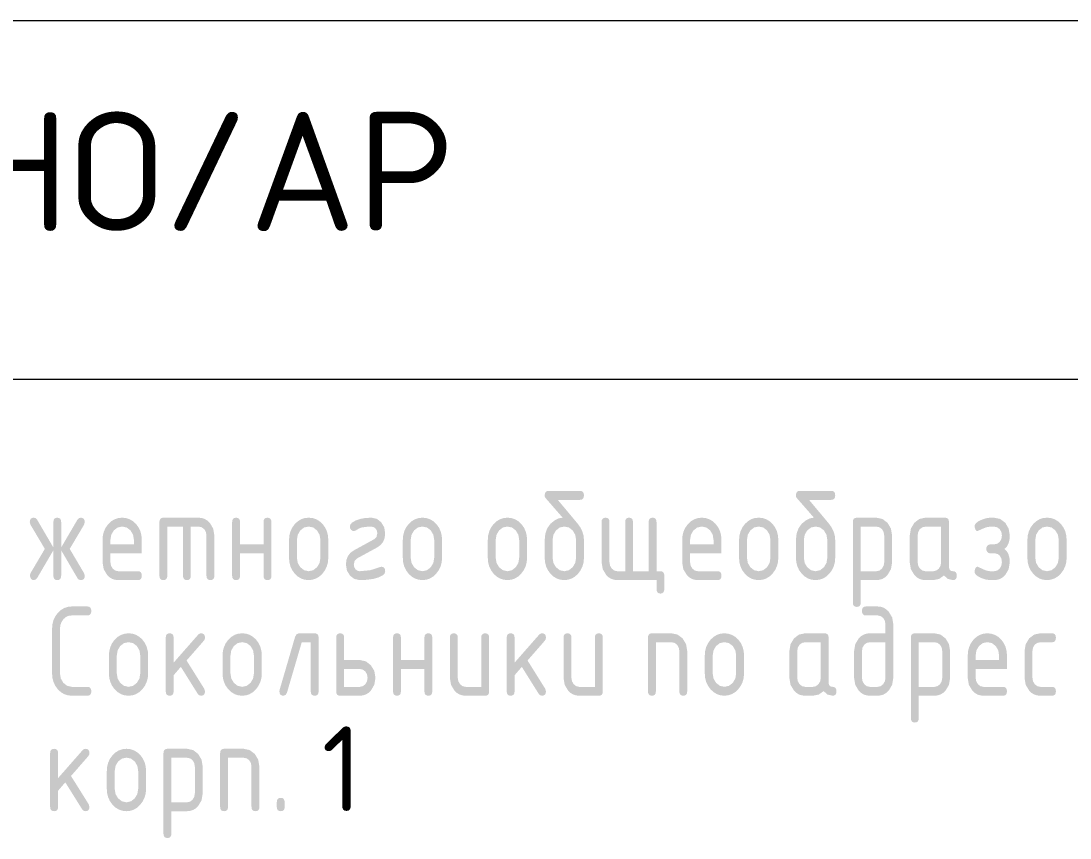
# Model space of a CAD drawing. Header units: millimetres. Extents: x 0 to 1189, y 0 to 841.
# Drawn here: x 1131.4 to 1160.74, y 37.12 to 59.98 of the extents above; entities that cross this region are included whole.
import ezdxf

# ---------------------------------------------------------------- set-up
doc = ezdxf.new("R2010")
doc.units = ezdxf.units.MM

msp = doc.modelspace()

# ---------------------------------------------------------------- hatches: boundary and pattern name
h = msp.add_hatch(color=7)
h.paths.add_polyline_path([(1147.142519, 45.456564), (1147.142519, 44.957163), (1147.132227, 44.833234), (1147.101523, 44.718556), (1147.050664, 44.613075), (1146.979911, 44.516742), (1146.896746, 44.437014), (1146.804073, 44.380385), (1146.702718, 44.346597), (1146.593509, 44.335392), (1146.483085, 44.346597), (1146.381498, 44.380385), (1146.288489, 44.437014), (1146.2038, 44.516742), (1146.133795, 44.613075), (1146.084048, 44.718556), (1146.054351, 44.833234), (1146.044499, 44.957163), (1146.044499, 45.459871), (1146.062292, 45.634064), (1146.115743, 45.78433), (1146.204954, 45.910309), (1146.330028, 46.011638), (1146.442407, 46.065037), (1146.547758, 46.081642), (1146.065996, 46.633409), (1146.049666, 46.66221), (1146.044499, 46.70672), (1146.051423, 46.761704), (1146.072197, 46.800978), (1146.10682, 46.824543), (1146.155293, 46.832397), (1147.035032, 46.832397), (1147.081825, 46.824543), (1147.115441, 46.800978), (1147.135724, 46.761704), (1147.142519, 46.70672), (1147.135724, 46.651737), (1147.115441, 46.612462), (1147.081825, 46.588898), (1147.035032, 46.581043), (1146.409954, 46.581043), (1146.961721, 45.921239), (1147.040433, 45.811736), (1147.096975, 45.697996), (1147.13109, 45.579709)])
h.paths.add_polyline_path([(1146.922033, 44.96047), (1146.922033, 45.459871), (1146.898813, 45.603256), (1146.827224, 45.725557), (1146.720495, 45.807068), (1146.593509, 45.833595), (1146.466798, 45.807068), (1146.360345, 45.725557), (1146.288756, 45.603256), (1146.265536, 45.459871), (1146.265536, 44.96047), (1146.288756, 44.814674), (1146.360345, 44.695336), (1146.466798, 44.611896), (1146.593509, 44.583439), (1146.720495, 44.611896), (1146.827224, 44.695336), (1146.898813, 44.816121)])
h = msp.add_hatch(color=7)
h.paths.add_polyline_path([(1154.169959, 45.456564), (1154.169959, 44.957163), (1154.159667, 44.833234), (1154.128963, 44.718556), (1154.078105, 44.613075), (1154.007351, 44.516742), (1153.924186, 44.437014), (1153.831513, 44.380385), (1153.730159, 44.346597), (1153.620949, 44.335392), (1153.510525, 44.346597), (1153.408938, 44.380385), (1153.315929, 44.437014), (1153.23124, 44.516742), (1153.161235, 44.613075), (1153.111488, 44.718556), (1153.081792, 44.833234), (1153.071939, 44.957163), (1153.071939, 45.459871), (1153.089732, 45.634064), (1153.143183, 45.78433), (1153.232394, 45.910309), (1153.357468, 46.011638), (1153.469847, 46.065037), (1153.575198, 46.081642), (1153.093436, 46.633409), (1153.077106, 46.66221), (1153.071939, 46.70672), (1153.078863, 46.761704), (1153.099637, 46.800978), (1153.13426, 46.824543), (1153.182733, 46.832397), (1154.062472, 46.832397), (1154.109265, 46.824543), (1154.142881, 46.800978), (1154.163164, 46.761704), (1154.169959, 46.70672), (1154.163164, 46.651737), (1154.142881, 46.612462), (1154.109265, 46.588898), (1154.062472, 46.581043), (1153.437394, 46.581043), (1153.989161, 45.921239), (1154.067873, 45.811736), (1154.124415, 45.697996), (1154.15853, 45.579709)])
h.paths.add_polyline_path([(1153.949473, 44.96047), (1153.949473, 45.459871), (1153.926253, 45.603256), (1153.854664, 45.725557), (1153.747935, 45.807068), (1153.620949, 45.833595), (1153.494238, 45.807068), (1153.387785, 45.725557), (1153.316196, 45.603256), (1153.292976, 45.459871), (1153.292976, 44.96047), (1153.316196, 44.814674), (1153.387785, 44.695336), (1153.494238, 44.611896), (1153.620949, 44.583439), (1153.747935, 44.611896), (1153.854664, 44.695336), (1153.926253, 44.816121)])
h = msp.add_hatch(color=7)
h.dxf.hatch_style = 2
h.paths.add_polyline_path([(1132.3034, 45.169932), (1131.845891, 44.387758), (1131.807168, 44.348552), (1131.754389, 44.335392), (1131.712359, 44.34366), (1131.677771, 44.370119), (1131.643595, 44.457762), (1131.662336, 44.527215), (1132.064172, 45.208517), (1131.662336, 45.885961), (1131.643595, 45.959272), (1131.65052, 46.012344), (1131.671294, 46.050636), (1131.705917, 46.073839), (1131.754389, 46.081642), (1131.807168, 46.068482), (1131.845891, 46.029277), (1132.3034, 45.247102), (1132.3034, 45.959272), (1132.310195, 46.012344), (1132.330478, 46.050636), (1132.364094, 46.073839), (1132.410887, 46.081642), (1132.459041, 46.073839), (1132.4935, 46.050636), (1132.514214, 46.012344), (1132.52113, 45.959272), (1132.52113, 45.247102), (1132.978087, 46.029277), (1133.017293, 46.068482), (1133.07014, 46.081642), (1133.118294, 46.073839), (1133.152754, 46.050636), (1133.173467, 46.012344), (1133.180383, 45.959272), (1133.162193, 45.885961), (1132.760357, 45.208517), (1133.162193, 44.527215), (1133.180383, 44.457762), (1133.173467, 44.403295), (1133.152754, 44.365158), (1133.118294, 44.34273), (1133.07014, 44.335392), (1133.017293, 44.348552), (1132.978087, 44.387758), (1132.52113, 45.169932), (1132.52113, 44.457762), (1132.514214, 44.403295), (1132.4935, 44.365158), (1132.459041, 44.34273), (1132.410887, 44.335392), (1132.364094, 44.34273), (1132.330478, 44.365158), (1132.310195, 44.403295), (1132.3034, 44.457762)])
h = msp.add_hatch(color=7)
h.paths.add_polyline_path([(1134.226775, 45.833595), (1134.100064, 45.807068), (1133.993611, 45.725557), (1133.922021, 45.604496), (1133.898802, 45.459871), (1133.898802, 45.334194), (1134.555299, 45.334194), (1134.555299, 45.459871), (1134.532079, 45.604496), (1134.46049, 45.725557), (1134.353761, 45.807068)])
h.paths.add_polyline_path([(1133.898802, 45.08284), (1133.898802, 44.834793), (1133.914718, 44.739157), (1133.963294, 44.656751), (1134.034332, 44.601698), (1134.116532, 44.583439), (1134.665542, 44.583439), (1134.713928, 44.575584), (1134.748362, 44.55202), (1134.768947, 44.512746), (1134.775785, 44.457762), (1134.768947, 44.403295), (1134.748362, 44.365158), (1134.713928, 44.34273), (1134.665542, 44.335392), (1134.116532, 44.335392), (1134.027898, 44.343988), (1133.946551, 44.370257), (1133.872748, 44.414922), (1133.806749, 44.478708), (1133.71001, 44.639594), (1133.677764, 44.834793), (1133.677764, 45.456564), (1133.687617, 45.582405), (1133.717314, 45.698065), (1133.767061, 45.803907), (1133.837065, 45.900292), (1133.921754, 45.98002), (1134.014763, 46.036649), (1134.116351, 46.070437), (1134.226775, 46.081642), (1134.337431, 46.070489), (1134.438992, 46.037063), (1134.531872, 45.981416), (1134.616484, 45.9036), (1134.686721, 45.807214), (1134.736442, 45.701373), (1134.76601, 45.585712), (1134.775785, 45.459871), (1134.775785, 45.08284)])
h = msp.add_hatch(color=7)
h.dxf.hatch_style = 2
h.paths.add_polyline_path([(1135.379653, 46.081642), (1136.366879, 46.081642), (1136.455367, 46.072504), (1136.536102, 46.045331), (1136.60981, 46.000484), (1136.677214, 45.938326), (1136.773469, 45.775993), (1136.805647, 45.582241), (1136.805647, 44.457762), (1136.798731, 44.403295), (1136.778017, 44.365158), (1136.743557, 44.34273), (1136.695404, 44.335392), (1136.647017, 44.34273), (1136.612584, 44.365158), (1136.591999, 44.403295), (1136.585161, 44.457762), (1136.585161, 45.582241), (1136.569382, 45.679117), (1136.523424, 45.760284), (1136.452387, 45.813683), (1136.366879, 45.830288), (1136.146393, 45.830288), (1136.146393, 44.457762), (1136.139477, 44.403295), (1136.118764, 44.365158), (1136.084304, 44.34273), (1136.03615, 44.335392), (1135.989357, 44.34273), (1135.955742, 44.365158), (1135.935459, 44.403295), (1135.928663, 44.457762), (1135.928663, 45.830288), (1135.489896, 45.830288), (1135.489896, 44.457762), (1135.48298, 44.403295), (1135.462266, 44.365158), (1135.427807, 44.34273), (1135.379653, 44.335392), (1135.33118, 44.34273), (1135.296557, 44.365158), (1135.275783, 44.403295), (1135.268858, 44.457762), (1135.268858, 45.959272), (1135.275783, 46.012344), (1135.296557, 46.050636), (1135.33118, 46.073839)])
h = msp.add_hatch(color=7)
h.dxf.hatch_style = 2
h.paths.add_polyline_path([(1137.524065, 45.08284), (1137.524065, 44.457762), (1137.517149, 44.403295), (1137.496435, 44.365158), (1137.461976, 44.34273), (1137.413822, 44.335392), (1137.365349, 44.34273), (1137.330726, 44.365158), (1137.309952, 44.403295), (1137.303027, 44.457762), (1137.303027, 45.959272), (1137.309952, 46.012344), (1137.330726, 46.050636), (1137.365349, 46.073839), (1137.413822, 46.081642), (1137.461976, 46.073839), (1137.496435, 46.050636), (1137.517149, 46.012344), (1137.524065, 45.959272), (1137.524065, 45.334194), (1138.180562, 45.334194), (1138.180562, 45.959272), (1138.187478, 46.012344), (1138.208192, 46.050636), (1138.242651, 46.073839), (1138.290805, 46.081642), (1138.339192, 46.073839), (1138.373625, 46.050636), (1138.39421, 46.012344), (1138.401048, 45.959272), (1138.401048, 44.457762), (1138.39421, 44.403295), (1138.373625, 44.365158), (1138.339192, 44.34273), (1138.290805, 44.335392), (1138.242651, 44.34273), (1138.208192, 44.365158), (1138.187478, 44.403295), (1138.180562, 44.457762), (1138.180562, 45.08284)])
h = msp.add_hatch(color=7)
h.paths.add_polyline_path([(1138.894122, 44.957163), (1138.894122, 45.456564), (1138.903975, 45.582405), (1138.933671, 45.698065), (1138.983419, 45.803907), (1139.053423, 45.900292), (1139.138112, 45.98002), (1139.231121, 46.036649), (1139.332708, 46.070437), (1139.443132, 46.081642), (1139.553789, 46.070489), (1139.65535, 46.037063), (1139.74823, 45.981416), (1139.832841, 45.9036), (1139.903078, 45.807163), (1139.9528, 45.700959), (1139.982367, 45.584317), (1139.992143, 45.456564), (1139.992143, 44.957163), (1139.98185, 44.833234), (1139.951146, 44.718556), (1139.900288, 44.613075), (1139.829534, 44.516742), (1139.74637, 44.437014), (1139.653696, 44.380385), (1139.552342, 44.346597), (1139.443132, 44.335392), (1139.332708, 44.346597), (1139.231121, 44.380385), (1139.138112, 44.437014), (1139.053423, 44.516742), (1138.983419, 44.613075), (1138.933671, 44.718556), (1138.903975, 44.833234)])
h.paths.add_polyline_path([(1139.771657, 44.96047), (1139.771657, 45.459871), (1139.748437, 45.603256), (1139.676847, 45.725557), (1139.570118, 45.807068), (1139.443132, 45.833595), (1139.316422, 45.807068), (1139.209968, 45.725557), (1139.138379, 45.603256), (1139.115159, 45.459871), (1139.115159, 44.96047), (1139.138379, 44.814674), (1139.209968, 44.695336), (1139.316422, 44.611896), (1139.443132, 44.583439), (1139.570118, 44.611896), (1139.676847, 44.695336), (1139.748437, 44.816121)])
h = msp.add_hatch(color=7)
h.dxf.hatch_style = 2
h.paths.add_polyline_path([(1141.472994, 44.709116), (1141.52138, 44.701261), (1141.555814, 44.677697), (1141.576398, 44.638423), (1141.583237, 44.583439), (1141.567734, 44.520876), (1141.522052, 44.471542), (1141.401853, 44.411899), (1141.252921, 44.369361), (1141.075258, 44.343876), (1140.868862, 44.335392), (1140.722032, 44.366811), (1140.598766, 44.461069), (1140.513259, 44.602043), (1140.485216, 44.771955), (1140.499057, 44.898812), (1140.540544, 45.007117), (1140.609627, 45.096508), (1140.706253, 45.166625), (1141.273454, 45.47751), (1141.34022, 45.544138), (1141.362751, 45.64508), (1141.351175, 45.716669), (1141.316449, 45.777923), (1141.26181, 45.817128), (1141.200142, 45.830288), (1141.036087, 45.8245), (1140.921227, 45.805483), (1140.84261, 45.774133), (1140.755312, 45.721699), (1140.706253, 45.707918), (1140.66443, 45.716186), (1140.629634, 45.742645), (1140.603521, 45.785226), (1140.59601, 45.830288), (1140.610066, 45.892644), (1140.653888, 45.942185), (1140.760402, 46.00374), (1140.886708, 46.04726), (1141.033167, 46.073107), (1141.200142, 46.081642), (1141.346559, 46.050223), (1141.470238, 45.955965), (1141.555469, 45.813752), (1141.583237, 45.64508), (1141.569482, 45.518223), (1141.528184, 45.409917), (1141.459291, 45.320526), (1141.362751, 45.25041), (1140.798306, 44.942831), (1140.729129, 44.87455), (1140.706253, 44.771955), (1140.71776, 44.700366), (1140.752004, 44.639112), (1140.805886, 44.598253), (1140.868862, 44.583439), (1141.170101, 44.612309), (1141.429999, 44.698643)])
h = msp.add_hatch(color=7)
h.paths.add_polyline_path([(1142.07631, 44.957163), (1142.07631, 45.456564), (1142.086163, 45.582405), (1142.11586, 45.698065), (1142.165607, 45.803907), (1142.235612, 45.900292), (1142.320301, 45.98002), (1142.41331, 46.036649), (1142.514897, 46.070437), (1142.625321, 46.081642), (1142.735977, 46.070489), (1142.837539, 46.037063), (1142.930418, 45.981416), (1143.01503, 45.9036), (1143.085267, 45.807163), (1143.134988, 45.700959), (1143.164556, 45.584317), (1143.174331, 45.456564), (1143.174331, 44.957163), (1143.164039, 44.833234), (1143.133335, 44.718556), (1143.082476, 44.613075), (1143.011723, 44.516742), (1142.928558, 44.437014), (1142.835885, 44.380385), (1142.73453, 44.346597), (1142.625321, 44.335392), (1142.514897, 44.346597), (1142.41331, 44.380385), (1142.320301, 44.437014), (1142.235612, 44.516742), (1142.165607, 44.613075), (1142.11586, 44.718556), (1142.086163, 44.833234)])
h.paths.add_polyline_path([(1142.953845, 44.96047), (1142.953845, 45.459871), (1142.930625, 45.603256), (1142.859036, 45.725557), (1142.752307, 45.807068), (1142.625321, 45.833595), (1142.49861, 45.807068), (1142.392157, 45.725557), (1142.320568, 45.603256), (1142.297348, 45.459871), (1142.297348, 44.96047), (1142.320568, 44.814674), (1142.392157, 44.695336), (1142.49861, 44.611896), (1142.625321, 44.583439), (1142.752307, 44.611896), (1142.859036, 44.695336), (1142.930625, 44.816121)])
h = msp.add_hatch(color=7)
h.paths.add_polyline_path([(1144.453404, 44.957163), (1144.453404, 45.456564), (1144.463257, 45.582405), (1144.492954, 45.698065), (1144.542701, 45.803907), (1144.612705, 45.900292), (1144.697394, 45.98002), (1144.790403, 46.036649), (1144.891991, 46.070437), (1145.002415, 46.081642), (1145.113071, 46.070489), (1145.214633, 46.037063), (1145.307512, 45.981416), (1145.392124, 45.9036), (1145.462361, 45.807163), (1145.512082, 45.700959), (1145.54165, 45.584317), (1145.551425, 45.456564), (1145.551425, 44.957163), (1145.541133, 44.833234), (1145.510428, 44.718556), (1145.45957, 44.613075), (1145.388817, 44.516742), (1145.305652, 44.437014), (1145.212979, 44.380385), (1145.111624, 44.346597), (1145.002415, 44.335392), (1144.891991, 44.346597), (1144.790403, 44.380385), (1144.697394, 44.437014), (1144.612705, 44.516742), (1144.542701, 44.613075), (1144.492954, 44.718556), (1144.463257, 44.833234)])
h.paths.add_polyline_path([(1145.330939, 44.96047), (1145.330939, 45.459871), (1145.307719, 45.603256), (1145.23613, 45.725557), (1145.129401, 45.807068), (1145.002415, 45.833595), (1144.875704, 45.807068), (1144.769251, 45.725557), (1144.697661, 45.603256), (1144.674442, 45.459871), (1144.674442, 44.96047), (1144.697661, 44.814674), (1144.769251, 44.695336), (1144.875704, 44.611896), (1145.002415, 44.583439), (1145.129401, 44.611896), (1145.23613, 44.695336), (1145.307719, 44.816121)])
h = msp.add_hatch(color=7)
h.dxf.hatch_style = 2
h.paths.add_polyline_path([(1149.172381, 44.335392), (1148.07436, 44.335392), (1147.985726, 44.343988), (1147.904379, 44.370257), (1147.830577, 44.414922), (1147.764577, 44.478708), (1147.667839, 44.641041), (1147.635593, 44.834793), (1147.635593, 45.959272), (1147.642517, 46.012344), (1147.663291, 46.050636), (1147.697915, 46.073839), (1147.746387, 46.081642), (1147.794541, 46.073839), (1147.829, 46.050636), (1147.849714, 46.012344), (1147.85663, 45.959272), (1147.85663, 44.834793), (1147.872546, 44.739157), (1147.921122, 44.656751), (1147.99216, 44.601698), (1148.07436, 44.583439), (1148.295398, 44.583439), (1148.295398, 45.959272), (1148.302193, 46.012344), (1148.322476, 46.050636), (1148.356091, 46.073839), (1148.402884, 46.081642), (1148.451038, 46.073839), (1148.485498, 46.050636), (1148.506212, 46.012344), (1148.513128, 45.959272), (1148.513128, 44.583439), (1148.951895, 44.583439), (1148.951895, 45.959272), (1148.958733, 46.012344), (1148.979318, 46.050636), (1149.013752, 46.073839), (1149.062138, 46.081642), (1149.110292, 46.073839), (1149.144751, 46.050636), (1149.165465, 46.012344), (1149.172381, 45.959272), (1149.172381, 44.583439), (1149.282624, 44.583439), (1149.329417, 44.575636), (1149.363033, 44.552433), (1149.383316, 44.514141), (1149.390111, 44.461069), (1149.390111, 44.084038), (1149.383316, 44.029054), (1149.363033, 43.98978), (1149.329417, 43.966216), (1149.282624, 43.958361), (1149.23447, 43.966216), (1149.200011, 43.98978), (1149.179297, 44.029054), (1149.172381, 44.084038)])
h = msp.add_hatch(color=7)
h.paths.add_polyline_path([(1150.43876, 45.833595), (1150.31205, 45.807068), (1150.205596, 45.725557), (1150.134007, 45.604496), (1150.110787, 45.459871), (1150.110787, 45.334194), (1150.767285, 45.334194), (1150.767285, 45.459871), (1150.744065, 45.604496), (1150.672476, 45.725557), (1150.565747, 45.807068)])
h.paths.add_polyline_path([(1150.110787, 45.08284), (1150.110787, 44.834793), (1150.126704, 44.739157), (1150.175279, 44.656751), (1150.246317, 44.601698), (1150.328517, 44.583439), (1150.877528, 44.583439), (1150.925914, 44.575584), (1150.960348, 44.55202), (1150.980932, 44.512746), (1150.987771, 44.457762), (1150.980932, 44.403295), (1150.960348, 44.365158), (1150.925914, 44.34273), (1150.877528, 44.335392), (1150.328517, 44.335392), (1150.239884, 44.343988), (1150.158536, 44.370257), (1150.084734, 44.414922), (1150.018734, 44.478708), (1149.921996, 44.639594), (1149.88975, 44.834793), (1149.88975, 45.456564), (1149.899603, 45.582405), (1149.9293, 45.698065), (1149.979047, 45.803907), (1150.049051, 45.900292), (1150.13374, 45.98002), (1150.226749, 46.036649), (1150.328336, 46.070437), (1150.43876, 46.081642), (1150.549417, 46.070489), (1150.650978, 46.037063), (1150.743858, 45.981416), (1150.82847, 45.9036), (1150.898706, 45.807214), (1150.948428, 45.701373), (1150.977995, 45.585712), (1150.987771, 45.459871), (1150.987771, 45.08284)])
h = msp.add_hatch(color=7)
h.paths.add_polyline_path([(1151.480844, 44.957163), (1151.480844, 45.456564), (1151.490697, 45.582405), (1151.520394, 45.698065), (1151.570141, 45.803907), (1151.640145, 45.900292), (1151.724835, 45.98002), (1151.817844, 46.036649), (1151.919431, 46.070437), (1152.029855, 46.081642), (1152.140511, 46.070489), (1152.242073, 46.037063), (1152.334952, 45.981416), (1152.419564, 45.9036), (1152.489801, 45.807163), (1152.539522, 45.700959), (1152.56909, 45.584317), (1152.578865, 45.456564), (1152.578865, 44.957163), (1152.568573, 44.833234), (1152.537868, 44.718556), (1152.48701, 44.613075), (1152.416257, 44.516742), (1152.333092, 44.437014), (1152.240419, 44.380385), (1152.139064, 44.346597), (1152.029855, 44.335392), (1151.919431, 44.346597), (1151.817844, 44.380385), (1151.724835, 44.437014), (1151.640145, 44.516742), (1151.570141, 44.613075), (1151.520394, 44.718556), (1151.490697, 44.833234)])
h.paths.add_polyline_path([(1152.358379, 44.96047), (1152.358379, 45.459871), (1152.335159, 45.603256), (1152.26357, 45.725557), (1152.156841, 45.807068), (1152.029855, 45.833595), (1151.903144, 45.807068), (1151.796691, 45.725557), (1151.725102, 45.603256), (1151.701882, 45.459871), (1151.701882, 44.96047), (1151.725102, 44.814674), (1151.796691, 44.695336), (1151.903144, 44.611896), (1152.029855, 44.583439), (1152.156841, 44.611896), (1152.26357, 44.695336), (1152.335159, 44.816121)])
h = msp.add_hatch(color=7)
h.paths.add_polyline_path([(1154.663033, 45.959272), (1154.669958, 46.012344), (1154.690731, 46.050636), (1154.725355, 46.073839), (1154.773827, 46.081642), (1155.322838, 46.081642), (1155.492819, 46.045331), (1155.632621, 45.938326), (1155.728877, 45.775993), (1155.761054, 45.582241), (1155.761054, 44.834793), (1155.728877, 44.641041), (1155.632621, 44.478708), (1155.566621, 44.414922), (1155.492819, 44.370257), (1155.411471, 44.343988), (1155.322838, 44.335392), (1154.88407, 44.335392), (1154.88407, 43.707007), (1154.877154, 43.653935), (1154.856441, 43.615643), (1154.821981, 43.59244), (1154.773827, 43.584637), (1154.725355, 43.59244), (1154.690731, 43.615643), (1154.669958, 43.653935), (1154.663033, 43.707007)])
h.paths.add_polyline_path([(1154.88407, 45.830288), (1154.88407, 44.583439), (1155.322838, 44.583439), (1155.406278, 44.601698), (1155.476075, 44.656751), (1155.524445, 44.737917), (1155.540568, 44.834793), (1155.540568, 45.582241), (1155.524789, 45.679117), (1155.478831, 45.760284), (1155.407863, 45.813683), (1155.322838, 45.830288)])
h = msp.add_hatch(color=7)
h.paths.add_polyline_path([(1157.131662, 45.830288), (1156.692895, 45.830288), (1156.607801, 45.812236), (1156.536349, 45.760284), (1156.490667, 45.679117), (1156.475165, 45.582241), (1156.475165, 44.834793), (1156.491081, 44.739157), (1156.539657, 44.656751), (1156.610695, 44.601698), (1156.692895, 44.583439), (1156.913932, 44.583439), (1156.997372, 44.601698), (1157.06717, 44.656751), (1157.115539, 44.737917), (1157.131662, 44.834793)])
h.paths.add_polyline_path([(1157.570429, 44.457762), (1157.563556, 44.403295), (1157.543144, 44.365158), (1157.509503, 44.34273), (1157.462942, 44.335392), (1157.322382, 44.367225), (1157.211588, 44.464377), (1157.075369, 44.367225), (1156.913932, 44.335392), (1156.692895, 44.335392), (1156.604261, 44.343988), (1156.522914, 44.370257), (1156.449111, 44.414922), (1156.383112, 44.478708), (1156.286373, 44.639594), (1156.254127, 44.834793), (1156.254127, 45.582241), (1156.286373, 45.775993), (1156.383112, 45.938326), (1156.522914, 46.045331), (1156.692895, 46.081642), (1157.241905, 46.081642), (1157.290291, 46.073839), (1157.324725, 46.050636), (1157.345309, 46.012344), (1157.352148, 45.959272), (1157.352148, 44.709116), (1157.359073, 44.654132), (1157.379847, 44.614858), (1157.41447, 44.591294), (1157.462942, 44.583439), (1157.509503, 44.575584), (1157.543144, 44.55202), (1157.563556, 44.512746)])
h = msp.add_hatch(color=7)
h.dxf.hatch_style = 2
h.paths.add_polyline_path([(1158.832501, 44.834793), (1158.818101, 44.938559), (1158.773521, 45.016694), (1158.718606, 45.061343), (1158.645088, 45.08284), (1158.503977, 45.08284), (1158.458846, 45.095518), (1158.427358, 45.121425), (1158.402484, 45.161044), (1158.393734, 45.208517), (1158.402484, 45.25916), (1158.427358, 45.299468), (1158.470697, 45.32758), (1158.534294, 45.337502), (1158.568469, 45.337502), (1158.605401, 45.334194), (1158.70207, 45.352453), (1158.773521, 45.407506), (1158.818101, 45.485778), (1158.832501, 45.582241), (1158.817756, 45.679117), (1158.770765, 45.760284), (1158.699521, 45.813683), (1158.61422, 45.830288), (1158.503977, 45.830288), (1158.402347, 45.814578), (1158.279632, 45.767449), (1158.221453, 45.739958), (1158.179656, 45.720321), (1158.154911, 45.708538), (1158.11792, 45.715428), (1158.090014, 45.749811), (1158.06521, 45.836903), (1158.076725, 45.885582), (1158.111029, 45.931574), (1158.167762, 45.974879), (1158.246559, 46.015496), (1158.384363, 46.065519), (1158.503977, 46.081642), (1158.61422, 46.081642), (1158.784614, 46.045331), (1158.92731, 45.938326), (1159.021155, 45.775993), (1159.052987, 45.582241), (1159.043746, 45.46044), (1159.015849, 45.357345), (1158.969039, 45.273268), (1158.903057, 45.208517), (1158.969039, 45.143767), (1159.015849, 45.059689), (1159.043746, 44.956595), (1159.052987, 44.834793), (1159.021155, 44.641041), (1158.92731, 44.478708), (1158.859399, 44.414922), (1158.784614, 44.370257), (1158.702905, 44.343988), (1158.61422, 44.335392), (1158.503977, 44.335392), (1158.381676, 44.351102), (1158.243252, 44.398231), (1158.164971, 44.4389), (1158.109376, 44.482567), (1158.076208, 44.529541), (1158.06521, 44.580132), (1158.090014, 44.667224), (1158.118333, 44.700366), (1158.151199, 44.712423), (1158.186132, 44.696714), (1158.283491, 44.649585), (1158.402829, 44.599562), (1158.503977, 44.583439), (1158.61422, 44.583439), (1158.699521, 44.601698), (1158.770765, 44.656751), (1158.816723, 44.737917)])
h = msp.add_hatch(color=7)
h.paths.add_polyline_path([(1159.544761, 44.957163), (1159.544761, 45.456564), (1159.554614, 45.582405), (1159.58431, 45.698065), (1159.634058, 45.803907), (1159.704062, 45.900292), (1159.788751, 45.98002), (1159.88176, 46.036649), (1159.983347, 46.070437), (1160.093771, 46.081642), (1160.204428, 46.070489), (1160.305989, 46.037063), (1160.398869, 45.981416), (1160.48348, 45.9036), (1160.553717, 45.807163), (1160.603438, 45.700959), (1160.633006, 45.584317), (1160.642781, 45.456564), (1160.642781, 44.957163), (1160.632489, 44.833234), (1160.601785, 44.718556), (1160.550927, 44.613075), (1160.480173, 44.516742), (1160.397008, 44.437014), (1160.304335, 44.380385), (1160.202981, 44.346597), (1160.093771, 44.335392), (1159.983347, 44.346597), (1159.88176, 44.380385), (1159.788751, 44.437014), (1159.704062, 44.516742), (1159.634058, 44.613075), (1159.58431, 44.718556), (1159.554614, 44.833234)])
h.paths.add_polyline_path([(1160.422295, 44.96047), (1160.422295, 45.459871), (1160.399075, 45.603256), (1160.327486, 45.725557), (1160.220757, 45.807068), (1160.093771, 45.833595), (1159.96706, 45.807068), (1159.860607, 45.725557), (1159.789018, 45.603256), (1159.765798, 45.459871), (1159.765798, 44.96047), (1159.789018, 44.814674), (1159.860607, 44.695336), (1159.96706, 44.611896), (1160.093771, 44.583439), (1160.220757, 44.611896), (1160.327486, 44.695336), (1160.399075, 44.816121)])
h = msp.add_hatch(color=7)
h.dxf.hatch_style = 2
h.paths.add_polyline_path([(1133.254486, 43.597418), (1133.302872, 43.589563), (1133.337306, 43.565999), (1133.357891, 43.526725), (1133.364729, 43.471741), (1133.357891, 43.416757), (1133.337306, 43.377483), (1133.302872, 43.353919), (1133.254486, 43.346064), (1132.815719, 43.346064), (1132.72724, 43.334799), (1132.650285, 43.300589), (1132.584803, 43.242814), (1132.53074, 43.160856), (1132.497667, 43.071972), (1132.487746, 42.97234), (1132.487746, 41.725491), (1132.510966, 41.581142), (1132.582555, 41.460357), (1132.689008, 41.376916), (1132.815719, 41.34846), (1133.254486, 41.34846), (1133.302872, 41.340605), (1133.337306, 41.317041), (1133.357891, 41.277766), (1133.364729, 41.222783), (1133.357891, 41.168316), (1133.337306, 41.130179), (1133.302872, 41.107751), (1133.254486, 41.100413), (1132.815719, 41.100413), (1132.705295, 41.111618), (1132.603708, 41.145406), (1132.510699, 41.202035), (1132.42601, 41.281763), (1132.356005, 41.378096), (1132.306258, 41.483576), (1132.276561, 41.598255), (1132.266708, 41.722184), (1132.266708, 42.97234), (1132.276561, 43.098181), (1132.306258, 43.213841), (1132.356005, 43.319683), (1132.42601, 43.416068), (1132.510699, 43.496029), (1132.603708, 43.552632), (1132.705295, 43.58629), (1132.815719, 43.597418)])
h = msp.add_hatch(color=7)
h.paths.add_polyline_path([(1155.795332, 43.098017), (1155.795332, 41.599814), (1155.763155, 41.406062), (1155.666899, 41.243729), (1155.599039, 41.179943), (1155.524617, 41.135277), (1155.44389, 41.109008), (1155.357116, 41.100413), (1155.136079, 41.100413), (1155.047445, 41.109008), (1154.966098, 41.135277), (1154.892295, 41.179943), (1154.826296, 41.243729), (1154.729558, 41.406062), (1154.697312, 41.599814), (1154.697312, 42.347262), (1154.729558, 42.541014), (1154.826296, 42.703347), (1154.893458, 42.765505), (1154.967131, 42.810352), (1155.047833, 42.837525), (1155.136079, 42.846663), (1155.574846, 42.846663), (1155.574846, 43.098017), (1155.559068, 43.1951), (1155.51311, 43.27606), (1155.442141, 43.328218), (1155.357116, 43.346064), (1155.025836, 43.346064), (1154.979275, 43.353919), (1154.945634, 43.377483), (1154.925222, 43.416757), (1154.918349, 43.471741), (1154.925222, 43.526725), (1154.945634, 43.565999), (1154.979275, 43.589563), (1155.025836, 43.597418), (1155.357116, 43.597418), (1155.44575, 43.588306), (1155.527097, 43.5609), (1155.6009, 43.515098), (1155.666899, 43.450795), (1155.763155, 43.291563)])
h.paths.add_polyline_path([(1155.574846, 41.599814), (1155.574846, 42.595309), (1155.136079, 42.595309), (1155.050985, 42.577256), (1154.979534, 42.525304), (1154.933852, 42.444138), (1154.918349, 42.347262), (1154.918349, 41.599814), (1154.934265, 41.504178), (1154.982841, 41.421771), (1155.053879, 41.366719), (1155.136079, 41.34846), (1155.357116, 41.34846), (1155.440556, 41.366719), (1155.510354, 41.421771), (1155.558723, 41.502938)])
h = msp.add_hatch(color=7)
h.paths.add_polyline_path([(1133.856077, 41.722184), (1133.856077, 42.221585), (1133.86593, 42.347426), (1133.895627, 42.463086), (1133.945374, 42.568928), (1134.015378, 42.665313), (1134.100067, 42.745041), (1134.193076, 42.80167), (1134.294664, 42.835458), (1134.405088, 42.846663), (1134.515744, 42.835509), (1134.617306, 42.802083), (1134.710185, 42.746437), (1134.794797, 42.66862), (1134.865034, 42.572184), (1134.914755, 42.46598), (1134.944323, 42.349338), (1134.954098, 42.221585), (1134.954098, 41.722184), (1134.943806, 41.598255), (1134.913101, 41.483576), (1134.862243, 41.378096), (1134.79149, 41.281763), (1134.708325, 41.202035), (1134.615652, 41.145406), (1134.514297, 41.111618), (1134.405088, 41.100413), (1134.294664, 41.111618), (1134.193076, 41.145406), (1134.100067, 41.202035), (1134.015378, 41.281763), (1133.945374, 41.378096), (1133.895627, 41.483576), (1133.86593, 41.598255)])
h.paths.add_polyline_path([(1134.733612, 41.725491), (1134.733612, 42.224892), (1134.710392, 42.368277), (1134.638803, 42.490578), (1134.532074, 42.572089), (1134.405088, 42.598616), (1134.278377, 42.572089), (1134.171924, 42.490578), (1134.100334, 42.368277), (1134.077115, 42.224892), (1134.077115, 41.725491), (1134.100334, 41.579695), (1134.171924, 41.460357), (1134.278377, 41.376916), (1134.405088, 41.34846), (1134.532074, 41.376916), (1134.638803, 41.460357), (1134.710392, 41.581142)])
h = msp.add_hatch(color=7)
h.dxf.hatch_style = 2
h.paths.add_polyline_path([(1135.666483, 42.025903), (1136.356605, 42.811936), (1136.390574, 42.838395), (1136.433224, 42.846663), (1136.48161, 42.83886), (1136.516044, 42.815657), (1136.536628, 42.777365), (1136.543467, 42.724293), (1136.534716, 42.67682), (1136.509843, 42.637201), (1136.028632, 42.085435), (1136.522521, 41.296094), (1136.543467, 41.222783), (1136.536628, 41.168316), (1136.516044, 41.130179), (1136.48161, 41.107751), (1136.433224, 41.100413), (1136.380376, 41.113573), (1136.341171, 41.152778), (1135.868779, 41.907392), (1135.666483, 41.673126), (1135.666483, 41.222783), (1135.659567, 41.168316), (1135.638854, 41.130179), (1135.604394, 41.107751), (1135.55624, 41.100413), (1135.507768, 41.107751), (1135.473145, 41.130179), (1135.452371, 41.168316), (1135.445446, 41.222783), (1135.445446, 42.724293), (1135.452371, 42.777365), (1135.473145, 42.815657), (1135.507768, 42.83886), (1135.55624, 42.846663), (1135.604394, 42.83886), (1135.638854, 42.815657), (1135.659567, 42.777365), (1135.666483, 42.724293)])
h = msp.add_hatch(color=7)
h.paths.add_polyline_path([(1137.034815, 41.722184), (1137.034815, 42.221585), (1137.044668, 42.347426), (1137.074365, 42.463086), (1137.124112, 42.568928), (1137.194116, 42.665313), (1137.278805, 42.745041), (1137.371814, 42.80167), (1137.473402, 42.835458), (1137.583826, 42.846663), (1137.694482, 42.835509), (1137.796043, 42.802083), (1137.888923, 42.746437), (1137.973535, 42.66862), (1138.043772, 42.572184), (1138.093493, 42.46598), (1138.12306, 42.349338), (1138.132836, 42.221585), (1138.132836, 41.722184), (1138.122544, 41.598255), (1138.091839, 41.483576), (1138.040981, 41.378096), (1137.970227, 41.281763), (1137.887063, 41.202035), (1137.79439, 41.145406), (1137.693035, 41.111618), (1137.583826, 41.100413), (1137.473402, 41.111618), (1137.371814, 41.145406), (1137.278805, 41.202035), (1137.194116, 41.281763), (1137.124112, 41.378096), (1137.074365, 41.483576), (1137.044668, 41.598255)])
h.paths.add_polyline_path([(1137.91235, 41.725491), (1137.91235, 42.224892), (1137.88913, 42.368277), (1137.817541, 42.490578), (1137.710812, 42.572089), (1137.583826, 42.598616), (1137.457115, 42.572089), (1137.350661, 42.490578), (1137.279072, 42.368277), (1137.255852, 42.224892), (1137.255852, 41.725491), (1137.279072, 41.579695), (1137.350661, 41.460357), (1137.457115, 41.376916), (1137.583826, 41.34846), (1137.710812, 41.376916), (1137.817541, 41.460357), (1137.88913, 41.581142)])
h = msp.add_hatch(color=7)
h.dxf.hatch_style = 2
h.paths.add_polyline_path([(1139.173194, 42.846663), (1139.611962, 42.846663), (1139.660348, 42.83886), (1139.694782, 42.815657), (1139.715366, 42.777365), (1139.722205, 42.724293), (1139.722205, 41.222783), (1139.715366, 41.168316), (1139.694782, 41.130179), (1139.660348, 41.107751), (1139.611962, 41.100413), (1139.563808, 41.107751), (1139.529348, 41.130179), (1139.508635, 41.168316), (1139.501719, 41.222783), (1139.501719, 42.595309), (1139.249813, 42.595309), (1138.835851, 41.184198), (1138.799057, 41.121428), (1138.734978, 41.100413), (1138.686506, 41.108268), (1138.651883, 41.131832), (1138.631109, 41.171106), (1138.624184, 41.22609), (1138.630799, 41.264675), (1139.062951, 42.745239), (1139.106497, 42.822203)])
h = msp.add_hatch(color=7)
h.paths.add_polyline_path([(1141.311574, 41.599814), (1141.279397, 41.406062), (1141.183141, 41.243729), (1141.117141, 41.179943), (1141.043339, 41.135277), (1140.961991, 41.109008), (1140.873358, 41.100413), (1140.324347, 41.100413), (1140.275875, 41.107751), (1140.241252, 41.130179), (1140.220478, 41.168316), (1140.213553, 41.222783), (1140.213553, 42.724293), (1140.220478, 42.777365), (1140.241252, 42.815657), (1140.275875, 42.83886), (1140.324347, 42.846663), (1140.372501, 42.83886), (1140.406961, 42.815657), (1140.427674, 42.777365), (1140.43459, 42.724293), (1140.43459, 42.099215), (1140.873358, 42.099215), (1141.043339, 42.06249), (1141.183141, 41.952592), (1141.279397, 41.793153)])
h.paths.add_polyline_path([(1141.091088, 41.599814), (1141.075309, 41.69669), (1141.029352, 41.777857), (1140.958383, 41.830015), (1140.873358, 41.847861), (1140.43459, 41.847861), (1140.43459, 41.34846), (1140.873358, 41.34846), (1140.956798, 41.366719), (1141.026595, 41.421771), (1141.074965, 41.502938)])
h = msp.add_hatch(color=7)
h.dxf.hatch_style = 2
h.paths.add_polyline_path([(1142.023959, 41.847861), (1142.023959, 41.222783), (1142.017043, 41.168316), (1141.99633, 41.130179), (1141.96187, 41.107751), (1141.913716, 41.100413), (1141.865244, 41.107751), (1141.83062, 41.130179), (1141.809847, 41.168316), (1141.802922, 41.222783), (1141.802922, 42.724293), (1141.809847, 42.777365), (1141.83062, 42.815657), (1141.865244, 42.83886), (1141.913716, 42.846663), (1141.96187, 42.83886), (1141.99633, 42.815657), (1142.017043, 42.777365), (1142.023959, 42.724293), (1142.023959, 42.099215), (1142.680457, 42.099215), (1142.680457, 42.724293), (1142.687373, 42.777365), (1142.708086, 42.815657), (1142.742546, 42.83886), (1142.7907, 42.846663), (1142.839086, 42.83886), (1142.87352, 42.815657), (1142.894104, 42.777365), (1142.900943, 42.724293), (1142.900943, 41.222783), (1142.894104, 41.168316), (1142.87352, 41.130179), (1142.839086, 41.107751), (1142.7907, 41.100413), (1142.742546, 41.107751), (1142.708086, 41.130179), (1142.687373, 41.168316), (1142.680457, 41.222783), (1142.680457, 41.847861)])
h = msp.add_hatch(color=7)
h.dxf.hatch_style = 2
h.paths.add_polyline_path([(1144.490312, 42.724293), (1144.490312, 41.222783), (1144.483473, 41.168316), (1144.462889, 41.130179), (1144.428455, 41.107751), (1144.380069, 41.100413), (1143.831058, 41.100413), (1143.742424, 41.109008), (1143.661077, 41.135277), (1143.587275, 41.179943), (1143.521275, 41.243729), (1143.424537, 41.404615), (1143.392291, 41.599814), (1143.392291, 42.724293), (1143.399215, 42.777365), (1143.419989, 42.815657), (1143.454613, 42.83886), (1143.503085, 42.846663), (1143.551239, 42.83886), (1143.585698, 42.815657), (1143.606412, 42.777365), (1143.613328, 42.724293), (1143.613328, 41.599814), (1143.629244, 41.504178), (1143.67782, 41.421771), (1143.748858, 41.366719), (1143.831058, 41.34846), (1144.269826, 41.34846), (1144.269826, 42.724293), (1144.276742, 42.777365), (1144.297455, 42.815657), (1144.331915, 42.83886), (1144.380069, 42.846663), (1144.428455, 42.83886), (1144.462889, 42.815657), (1144.483473, 42.777365)])
h = msp.add_hatch(color=7)
h.dxf.hatch_style = 2
h.paths.add_polyline_path([(1145.202697, 42.025903), (1145.892819, 42.811936), (1145.926787, 42.838395), (1145.969438, 42.846663), (1146.017824, 42.83886), (1146.052258, 42.815657), (1146.072842, 42.777365), (1146.079681, 42.724293), (1146.07093, 42.67682), (1146.046056, 42.637201), (1145.564846, 42.085435), (1146.058734, 41.296094), (1146.079681, 41.222783), (1146.072842, 41.168316), (1146.052258, 41.130179), (1146.017824, 41.107751), (1145.969438, 41.100413), (1145.91659, 41.113573), (1145.877385, 41.152778), (1145.404993, 41.907392), (1145.202697, 41.673126), (1145.202697, 41.222783), (1145.195781, 41.168316), (1145.175067, 41.130179), (1145.140608, 41.107751), (1145.092454, 41.100413), (1145.043982, 41.107751), (1145.009358, 41.130179), (1144.988584, 41.168316), (1144.98166, 41.222783), (1144.98166, 42.724293), (1144.988584, 42.777365), (1145.009358, 42.815657), (1145.043982, 42.83886), (1145.092454, 42.846663), (1145.140608, 42.83886), (1145.175067, 42.815657), (1145.195781, 42.777365), (1145.202697, 42.724293)])
h = msp.add_hatch(color=7)
h.dxf.hatch_style = 2
h.paths.add_polyline_path([(1147.66905, 42.724293), (1147.66905, 41.222783), (1147.662211, 41.168316), (1147.641627, 41.130179), (1147.607193, 41.107751), (1147.558806, 41.100413), (1147.009796, 41.100413), (1146.921162, 41.109008), (1146.839815, 41.135277), (1146.766012, 41.179943), (1146.700013, 41.243729), (1146.603275, 41.404615), (1146.571029, 41.599814), (1146.571029, 42.724293), (1146.577953, 42.777365), (1146.598727, 42.815657), (1146.63335, 42.83886), (1146.681823, 42.846663), (1146.729977, 42.83886), (1146.764436, 42.815657), (1146.78515, 42.777365), (1146.792066, 42.724293), (1146.792066, 41.599814), (1146.807982, 41.504178), (1146.856558, 41.421771), (1146.927596, 41.366719), (1147.009796, 41.34846), (1147.448563, 41.34846), (1147.448563, 42.724293), (1147.455479, 42.777365), (1147.476193, 42.815657), (1147.510653, 42.83886), (1147.558806, 42.846663), (1147.607193, 42.83886), (1147.641627, 42.815657), (1147.662211, 42.777365)])
h = msp.add_hatch(color=7)
h.dxf.hatch_style = 2
h.paths.add_polyline_path([(1148.932919, 41.222783), (1148.932919, 42.724293), (1148.939844, 42.777365), (1148.960618, 42.815657), (1148.995241, 42.83886), (1149.043713, 42.846663), (1149.592724, 42.846663), (1149.760224, 42.810352), (1149.902507, 42.703347), (1149.998763, 42.541014), (1150.03094, 42.347262), (1150.03094, 41.222783), (1150.024101, 41.168316), (1150.003517, 41.130179), (1149.969083, 41.107751), (1149.920697, 41.100413), (1149.872543, 41.107751), (1149.838083, 41.130179), (1149.81737, 41.168316), (1149.810454, 41.222783), (1149.810454, 42.347262), (1149.794675, 42.444138), (1149.748718, 42.525304), (1149.677749, 42.578703), (1149.592724, 42.595309), (1149.153956, 42.595309), (1149.153956, 41.222783), (1149.14704, 41.168316), (1149.126327, 41.130179), (1149.091867, 41.107751), (1149.043713, 41.100413), (1148.995241, 41.107751), (1148.960618, 41.130179), (1148.939844, 41.168316)])
h = msp.add_hatch(color=7)
h.paths.add_polyline_path([(1150.522288, 41.722184), (1150.522288, 42.221585), (1150.532141, 42.347426), (1150.561838, 42.463086), (1150.611585, 42.568928), (1150.681589, 42.665313), (1150.766278, 42.745041), (1150.859287, 42.80167), (1150.960874, 42.835458), (1151.071298, 42.846663), (1151.181955, 42.835509), (1151.283516, 42.802083), (1151.376396, 42.746437), (1151.461008, 42.66862), (1151.531244, 42.572184), (1151.580966, 42.46598), (1151.610533, 42.349338), (1151.620309, 42.221585), (1151.620309, 41.722184), (1151.610017, 41.598255), (1151.579312, 41.483576), (1151.528454, 41.378096), (1151.4577, 41.281763), (1151.374536, 41.202035), (1151.281863, 41.145406), (1151.180508, 41.111618), (1151.071298, 41.100413), (1150.960874, 41.111618), (1150.859287, 41.145406), (1150.766278, 41.202035), (1150.681589, 41.281763), (1150.611585, 41.378096), (1150.561838, 41.483576), (1150.532141, 41.598255)])
h.paths.add_polyline_path([(1151.399823, 41.725491), (1151.399823, 42.224892), (1151.376603, 42.368277), (1151.305014, 42.490578), (1151.198285, 42.572089), (1151.071298, 42.598616), (1150.944588, 42.572089), (1150.838134, 42.490578), (1150.766545, 42.368277), (1150.743325, 42.224892), (1150.743325, 41.725491), (1150.766545, 41.579695), (1150.838134, 41.460357), (1150.944588, 41.376916), (1151.071298, 41.34846), (1151.198285, 41.376916), (1151.305014, 41.460357), (1151.376603, 41.581142)])
h = msp.add_hatch(color=7)
h.paths.add_polyline_path([(1153.765489, 42.595309), (1153.326722, 42.595309), (1153.241628, 42.577256), (1153.170177, 42.525304), (1153.124495, 42.444138), (1153.108992, 42.347262), (1153.108992, 41.599814), (1153.124908, 41.504178), (1153.173484, 41.421771), (1153.244522, 41.366719), (1153.326722, 41.34846), (1153.547759, 41.34846), (1153.631199, 41.366719), (1153.700997, 41.421771), (1153.749366, 41.502938), (1153.765489, 41.599814)])
h.paths.add_polyline_path([(1154.204257, 41.222783), (1154.197384, 41.168316), (1154.176971, 41.130179), (1154.14333, 41.107751), (1154.09677, 41.100413), (1153.95621, 41.132246), (1153.845415, 41.229397), (1153.709196, 41.132246), (1153.547759, 41.100413), (1153.326722, 41.100413), (1153.238088, 41.109008), (1153.156741, 41.135277), (1153.082938, 41.179943), (1153.016939, 41.243729), (1152.920201, 41.404615), (1152.887954, 41.599814), (1152.887954, 42.347262), (1152.920201, 42.541014), (1153.016939, 42.703347), (1153.156741, 42.810352), (1153.326722, 42.846663), (1153.875732, 42.846663), (1153.924119, 42.83886), (1153.958552, 42.815657), (1153.979137, 42.777365), (1153.985975, 42.724293), (1153.985975, 41.474137), (1153.9929, 41.419153), (1154.013674, 41.379879), (1154.048297, 41.356315), (1154.09677, 41.34846), (1154.14333, 41.340605), (1154.176971, 41.317041), (1154.197384, 41.277766)])
h = msp.add_hatch(color=7)
h.paths.add_polyline_path([(1156.28668, 42.724293), (1156.293605, 42.777365), (1156.314379, 42.815657), (1156.349002, 42.83886), (1156.397475, 42.846663), (1156.946485, 42.846663), (1157.116466, 42.810352), (1157.256268, 42.703347), (1157.352524, 42.541014), (1157.384701, 42.347262), (1157.384701, 41.599814), (1157.352524, 41.406062), (1157.256268, 41.243729), (1157.190269, 41.179943), (1157.116466, 41.135277), (1157.035119, 41.109008), (1156.946485, 41.100413), (1156.507718, 41.100413), (1156.507718, 40.472028), (1156.500802, 40.418956), (1156.480088, 40.380664), (1156.445629, 40.357461), (1156.397475, 40.349658), (1156.349002, 40.357461), (1156.314379, 40.380664), (1156.293605, 40.418956), (1156.28668, 40.472028)])
h.paths.add_polyline_path([(1156.507718, 42.595309), (1156.507718, 41.34846), (1156.946485, 41.34846), (1157.029925, 41.366719), (1157.099723, 41.421771), (1157.148092, 41.502938), (1157.164215, 41.599814), (1157.164215, 42.347262), (1157.148437, 42.444138), (1157.102479, 42.525304), (1157.03151, 42.578703), (1156.946485, 42.595309)])
h = msp.add_hatch(color=7)
h.paths.add_polyline_path([(1158.42506, 42.598616), (1158.298349, 42.572089), (1158.191896, 42.490578), (1158.120307, 42.369517), (1158.097087, 42.224892), (1158.097087, 42.099215), (1158.753584, 42.099215), (1158.753584, 42.224892), (1158.730364, 42.369517), (1158.658775, 42.490578), (1158.552046, 42.572089)])
h.paths.add_polyline_path([(1158.097087, 41.847861), (1158.097087, 41.599814), (1158.113003, 41.504178), (1158.161579, 41.421771), (1158.232617, 41.366719), (1158.314817, 41.34846), (1158.863827, 41.34846), (1158.912214, 41.340605), (1158.946647, 41.317041), (1158.967232, 41.277766), (1158.97407, 41.222783), (1158.967232, 41.168316), (1158.946647, 41.130179), (1158.912214, 41.107751), (1158.863827, 41.100413), (1158.314817, 41.100413), (1158.226183, 41.109008), (1158.144836, 41.135277), (1158.071033, 41.179943), (1158.005034, 41.243729), (1157.908295, 41.404615), (1157.876049, 41.599814), (1157.876049, 42.221585), (1157.885902, 42.347426), (1157.915599, 42.463086), (1157.965346, 42.568928), (1158.035351, 42.665313), (1158.12004, 42.745041), (1158.213049, 42.80167), (1158.314636, 42.835458), (1158.42506, 42.846663), (1158.535716, 42.835509), (1158.637278, 42.802083), (1158.730157, 42.746437), (1158.814769, 42.66862), (1158.885006, 42.572235), (1158.934727, 42.466393), (1158.964295, 42.350733), (1158.97407, 42.224892), (1158.97407, 41.847861)])
h = msp.add_hatch(color=7)
h.dxf.hatch_style = 2
h.paths.add_polyline_path([(1159.686456, 42.347262), (1159.686456, 41.599814), (1159.702372, 41.504178), (1159.750948, 41.421771), (1159.821986, 41.366719), (1159.904186, 41.34846), (1160.23271, 41.34846), (1160.280864, 41.340605), (1160.315323, 41.317041), (1160.336037, 41.277766), (1160.342953, 41.222783), (1160.336037, 41.168316), (1160.315323, 41.130179), (1160.280864, 41.107751), (1160.23271, 41.100413), (1159.904186, 41.100413), (1159.815552, 41.109008), (1159.734205, 41.135277), (1159.660402, 41.179943), (1159.594403, 41.243729), (1159.497664, 41.404615), (1159.465418, 41.599814), (1159.465418, 42.347262), (1159.497664, 42.541014), (1159.594403, 42.703347), (1159.734205, 42.810352), (1159.904186, 42.846663), (1160.23271, 42.846663), (1160.280864, 42.838808), (1160.315323, 42.815244), (1160.336037, 42.77597), (1160.342953, 42.720986), (1160.336037, 42.666002), (1160.315323, 42.626728), (1160.280864, 42.603164), (1160.23271, 42.595309), (1159.904186, 42.595309), (1159.819092, 42.577256), (1159.747641, 42.525304), (1159.701959, 42.444138)])
h = msp.add_hatch(color=7)
h.dxf.hatch_style = 2
h.paths.add_polyline_path([(1132.434173, 38.794452), (1133.124294, 39.580485), (1133.158263, 39.606943), (1133.200913, 39.615212), (1133.2493, 39.607408), (1133.283733, 39.584206), (1133.304318, 39.545913), (1133.311156, 39.492842), (1133.302406, 39.445368), (1133.277532, 39.40575), (1132.796321, 38.853983), (1133.29021, 38.064643), (1133.311156, 37.991331), (1133.304318, 37.936864), (1133.283733, 37.898727), (1133.2493, 37.8763), (1133.200913, 37.868962), (1133.148065, 37.882122), (1133.10886, 37.921327), (1132.636469, 38.675941), (1132.434173, 38.441674), (1132.434173, 37.991331), (1132.427257, 37.936864), (1132.406543, 37.898727), (1132.372084, 37.8763), (1132.32393, 37.868962), (1132.275457, 37.8763), (1132.240834, 37.898727), (1132.22006, 37.936864), (1132.213135, 37.991331), (1132.213135, 39.492842), (1132.22006, 39.545913), (1132.240834, 39.584206), (1132.275457, 39.607408), (1132.32393, 39.615212), (1132.372084, 39.607408), (1132.406543, 39.584206), (1132.427257, 39.545913), (1132.434173, 39.492842)])
h = msp.add_hatch(color=7)
h.paths.add_polyline_path([(1133.797699, 38.490732), (1133.797699, 38.990133), (1133.807552, 39.115974), (1133.837249, 39.231635), (1133.886996, 39.337477), (1133.957, 39.433862), (1134.041689, 39.51359), (1134.134698, 39.570219), (1134.236285, 39.604006), (1134.346709, 39.615212), (1134.457366, 39.604058), (1134.558927, 39.570632), (1134.651807, 39.514985), (1134.736419, 39.437169), (1134.806655, 39.340732), (1134.856377, 39.234528), (1134.885944, 39.117886), (1134.89572, 38.990133), (1134.89572, 38.490732), (1134.885427, 38.366804), (1134.854723, 38.252125), (1134.803865, 38.146645), (1134.733111, 38.050311), (1134.649947, 37.970583), (1134.557274, 37.913954), (1134.455919, 37.880167), (1134.346709, 37.868962), (1134.236285, 37.880167), (1134.134698, 37.913954), (1134.041689, 37.970583), (1133.957, 38.050311), (1133.886996, 38.146645), (1133.837249, 38.252125), (1133.807552, 38.366804)])
h.paths.add_polyline_path([(1134.675234, 38.49404), (1134.675234, 38.993441), (1134.652014, 39.136826), (1134.580425, 39.259126), (1134.473696, 39.340637), (1134.346709, 39.367165), (1134.219999, 39.340637), (1134.113545, 39.259126), (1134.041956, 39.136826), (1134.018736, 38.993441), (1134.018736, 38.49404), (1134.041956, 38.348243), (1134.113545, 38.228905), (1134.219999, 38.145465), (1134.346709, 38.117008), (1134.473696, 38.145465), (1134.580425, 38.228905), (1134.652014, 38.34969)])
h = msp.add_hatch(color=7)
h.paths.add_polyline_path([(1135.382262, 39.492842), (1135.389187, 39.545913), (1135.409961, 39.584206), (1135.444584, 39.607408), (1135.493057, 39.615212), (1136.042067, 39.615212), (1136.212048, 39.5789), (1136.35185, 39.471896), (1136.448106, 39.309563), (1136.480283, 39.11581), (1136.480283, 38.368363), (1136.448106, 38.17461), (1136.35185, 38.012278), (1136.285851, 37.948492), (1136.212048, 37.903826), (1136.130701, 37.877557), (1136.042067, 37.868962), (1135.6033, 37.868962), (1135.6033, 37.240576), (1135.596384, 37.187504), (1135.57567, 37.149212), (1135.54121, 37.126009), (1135.493057, 37.118206), (1135.444584, 37.126009), (1135.409961, 37.149212), (1135.389187, 37.187504), (1135.382262, 37.240576)])
h.paths.add_polyline_path([(1135.6033, 39.363857), (1135.6033, 38.117008), (1136.042067, 38.117008), (1136.125507, 38.135267), (1136.195305, 38.19032), (1136.243674, 38.271486), (1136.259797, 38.368363), (1136.259797, 39.11581), (1136.244019, 39.212687), (1136.198061, 39.293853), (1136.127092, 39.347252), (1136.042067, 39.363857)])
h = msp.add_hatch(color=7)
h.dxf.hatch_style = 2
h.paths.add_polyline_path([(1136.966826, 37.991331), (1136.966826, 39.492842), (1136.97375, 39.545913), (1136.994524, 39.584206), (1137.029148, 39.607408), (1137.07762, 39.615212), (1137.62663, 39.615212), (1137.794131, 39.5789), (1137.936413, 39.471896), (1138.032669, 39.309563), (1138.064847, 39.11581), (1138.064847, 37.991331), (1138.058008, 37.936864), (1138.037424, 37.898727), (1138.00299, 37.8763), (1137.954604, 37.868962), (1137.90645, 37.8763), (1137.87199, 37.898727), (1137.851277, 37.936864), (1137.84436, 37.991331), (1137.84436, 39.11581), (1137.828582, 39.212687), (1137.782624, 39.293853), (1137.711655, 39.347252), (1137.62663, 39.363857), (1137.187863, 39.363857), (1137.187863, 37.991331), (1137.180947, 37.936864), (1137.160233, 37.898727), (1137.125774, 37.8763), (1137.07762, 37.868962), (1137.029148, 37.8763), (1136.994524, 37.898727), (1136.97375, 37.936864)])
h = msp.add_hatch(color=7)
h.dxf.hatch_style = 2
h.paths.add_polyline_path([(1138.551389, 38.117008), (1138.558314, 38.171992), (1138.579088, 38.211266), (1138.613711, 38.234831), (1138.662183, 38.242685), (1138.710337, 38.234831), (1138.744797, 38.211266), (1138.76551, 38.171992), (1138.772427, 38.117008), (1138.772427, 37.991331), (1138.76551, 37.936864), (1138.744797, 37.898727), (1138.710337, 37.8763), (1138.662183, 37.868962), (1138.613711, 37.8763), (1138.579088, 37.898727), (1138.558314, 37.936864), (1138.551389, 37.991331)])

# ---------------------------------------------------------------- linework, layer by layer
at = {"color": 7, "lineweight": 0}
for points in [[(1184.111809, 59.979862), (999.111526, 59.979862)], [(1184.111809, 49.946847), (1064.131626, 49.946847)]]:
    msp.add_lwpolyline(points, dxfattribs=at)

# ---------------------------------------------------------------- texts
at = {"color": 7, "insert": (1104.894157, 57.436057), "char_height": 3.329924, "width": 46.81151802, "attachment_point": 1}
msp.add_mtext('{\\fISOCPEUR|b0|i0|c204|p34;696/П-24-АНО/АР}', dxfattribs=at)
at = {"color": 7, "insert": (1139.809221, 40.242128), "char_height": 2.373173, "attachment_point": 1}
msp.add_mtext('{\\fGOSTCommon|b0|i0|c0;1}', dxfattribs=at)

doc.saveas('drawing.dxf')
